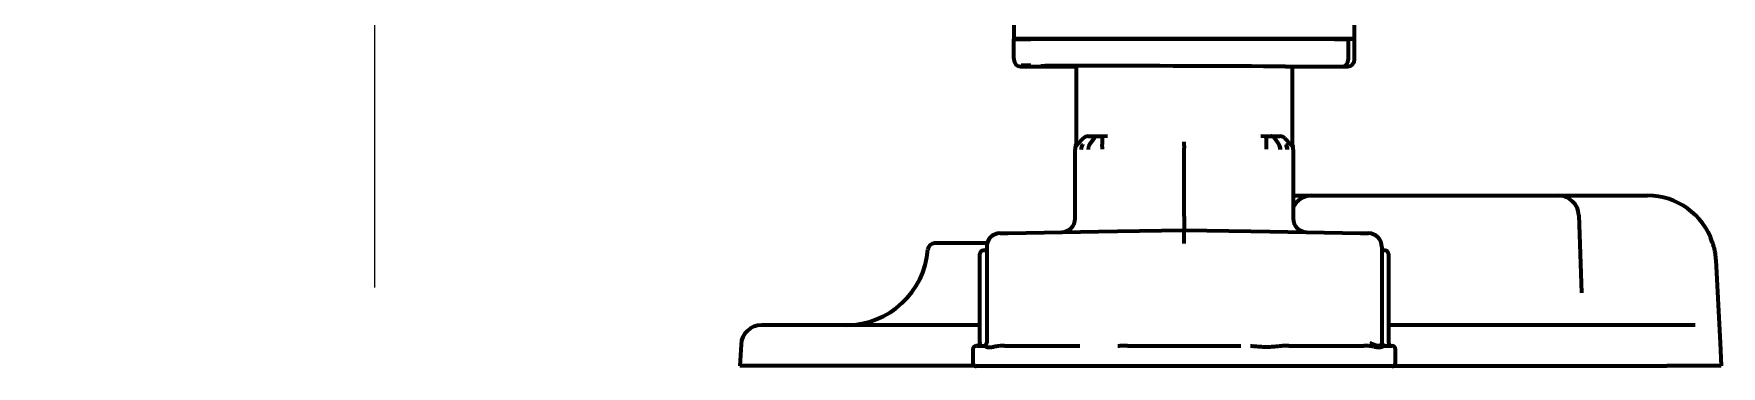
# Model space of a CAD drawing. Header units: inches. Extents: x -2898 to 7248, y 606 to 5598.
# Drawn here: x 4561.6 to 4809.2, y 2233.3 to 2282.1 of the extents above; entities that cross this region are included whole.
import ezdxf

# ---------------------------------------------------------------- set-up
doc = ezdxf.new("R2010")
doc.units = ezdxf.units.IN

# ---------------------------------------------------------------- blocks, each defined once
blk = doc.blocks.new('A$C0B5A562A')
at = {"color": 6}
for p, q in [((0, 50), (0, -50)), ((-50, 0), (50, 0))]:
    blk.add_line(p, q, dxfattribs=at)

msp = doc.modelspace()

# ---------------------------------------------------------------- linework, layer by layer
at = {"linetype": 'Continuous', "lineweight": 70}
for p, q in [((4705.44, 2361.84), (4705.44, 2281.34)), ((4755.44, 2281.34), (4755.44, 2361.84)), ((4707.24, 2281.34), (4705.44, 2281.34)), ((4705.44, 2281.29), (4707.94, 2281.29)), ((4705.44, 2278.44), (4705.44, 2281.29)), ((4706.54, 2281.29), (4706.69, 2281.34)), ((4753.64, 2281.34), (4707.24, 2281.34)), ((4752.49, 2281.29), (4707.94, 2281.29)), ((4712.66, 2281.34), (4712.51, 2281.29)), ((4728.22, 2281.34), (4728.07, 2281.29)), ((4743.07, 2281.34), (4742.92, 2281.29)), ((4751.83, 2281.29), (4751.73, 2281.34)), ((4751.83, 2281.29), (4751.73, 2281.34)), ((4752.49, 2281.29), (4754.26, 2281.29)), ((4753.34, 2281.29), (4753.19, 2281.34)), ((4755.44, 2281.34), (4753.64, 2281.34)), ((4754.34, 2281.29), (4754.19, 2281.34)), ((4754.49, 2281.29), (4754.26, 2281.29)), ((4754.49, 2281.29), (4754.49, 2278.29)), ((4754.49, 2281.29), (4754.71, 2281.29)), ((4754.49, 2281.29), (4754.49, 2278.29)), ((4755.44, 2281.29), (4754.71, 2281.29)), ((4755.44, 2278.3), (4755.44, 2281.29)), ((4705.44, 2278.44), (4705.44, 2278.3)), ((4706.88, 2277.29), (4707.11, 2277.29)), ((4706.88, 2277.29), (4707.11, 2277.29)), ((4707.11, 2277.29), (4714.57, 2277.29)), ((4707.11, 2277.29), (4714.57, 2277.29)), ((4714.57, 2277.38), (4714.57, 2265.6)), ((4745.29, 2277.29), (4753.78, 2277.29)), ((4745.29, 2277.29), (4753.78, 2277.29)), ((4746.32, 2265.6), (4746.32, 2277.29)), ((4753.78, 2277.29), (4754.01, 2277.29)), ((4753.78, 2277.29), (4754.01, 2277.29)), ((4715.66, 2266.75), (4714.73, 2265.81)), ((4716.35, 2267.05), (4716.66, 2267.05)), ((4717.21, 2266.77), (4716.56, 2265.83)), ((4716.66, 2267.05), (4717.7, 2267.07)), ((4718.42, 2266.79), (4718.42, 2265.85)), ((4718.43, 2267.08), (4719.19, 2267.1)), ((4741.69, 2267.1), (4742.46, 2267.08)), ((4742.46, 2266.79), (4742.46, 2265.85)), ((4743.19, 2267.07), (4744.22, 2267.05)), ((4743.68, 2266.77), (4744.33, 2265.83)), ((4744.22, 2267.05), (4744.53, 2267.05)), ((4744.33, 2265.83), (4744.33, 2265.83)), ((4745.23, 2266.75), (4746.16, 2265.81)), ((4714.44, 2254.98), (4714.44, 2265.1)), ((4714.49, 2265.42), (4714.5, 2265.43)), ((4730.44, 2255.29), (4730.44, 2265.35)), ((4746.44, 2265.1), (4746.44, 2254.98)), ((4746.44, 2258.34), (4749.14, 2258.34)), ((4749.14, 2258.34), (4754.64, 2258.34)), ((4754.64, 2258.34), (4779.85, 2258.34)), ((4779.85, 2258.34), (4785.35, 2258.34)), ((4785.35, 2258.34), (4793.56, 2258.34)), ((4793.56, 2258.34), (4798.44, 2258.34)), ((4720.65, 2253.12), (4730.34, 2253.29)), ((4730.34, 2253.29), (4730.44, 2253.29)), ((4730.44, 2253.29), (4730.55, 2253.29)), ((4730.55, 2253.29), (4740.24, 2253.12)), ((4788.34, 2255.45), (4788.74, 2244.08)), ((4701.53, 2251.34), (4693.82, 2251.34)), ((4701.46, 2250.82), (4701.46, 2236.67)), ((4703.42, 2252.82), (4704.59, 2252.84)), ((4704.59, 2252.84), (4717.89, 2253.07)), ((4717.89, 2253.07), (4720.65, 2253.12)), ((4740.24, 2253.12), (4743, 2253.07)), ((4743, 2253.07), (4756.29, 2252.84)), ((4756.29, 2252.84), (4757.47, 2252.82)), ((4759.43, 2250.82), (4759.43, 2236.67)), ((4700.46, 2249.54), (4700.46, 2249.79)), ((4700.46, 2236.79), (4700.46, 2249.54)), ((4701.21, 2250.29), (4700.96, 2250.29)), ((4759.93, 2250.29), (4759.68, 2250.29)), ((4760.43, 2249.79), (4760.43, 2249.54)), ((4760.43, 2249.54), (4760.43, 2236.79)), ((4808.43, 2248.87), (4809.07, 2236.72)), ((4700.46, 2239.34), (4668.41, 2239.34)), ((4801.09, 2239.34), (4760.43, 2239.34)), ((4805.41, 2239.34), (4801.09, 2239.34)), ((4665.41, 2236.5), (4665.24, 2233.34)), ((4700, 2236.29), (4700.96, 2236.29)), ((4700.48, 2236.79), (4700.46, 2236.79)), ((4704.08, 2236.29), (4715.11, 2236.29)), ((4722.12, 2236.29), (4738.77, 2236.29)), ((4745.78, 2236.29), (4756.81, 2236.29)), ((4759.93, 2236.29), (4760.89, 2236.29)), ((4809.07, 2236.72), (4809.24, 2233.34)), ((4699.44, 2235.79), (4699.44, 2233.79)), ((4761.44, 2233.79), (4761.44, 2235.79)), ((4699.72, 2233.34), (4665.24, 2233.34)), ((4760.94, 2233.29), (4699.94, 2233.29)), ((4761.16, 2233.34), (4801.25, 2233.34)), ((4809.24, 2233.34), (4801.25, 2233.34))]:
    msp.add_line(p, q, dxfattribs=at)
for centre, radius, start, end in [((4715.44, 2265.1), 1, 135.5, 180), ((4712.57, 2265.96), 2, 344.3099, 0.04), ((4716.37, 2266.05), 1, 91, 135.5), ((4745.44, 2265.1), 1, 0, 44.5), ((4748.32, 2265.96), 2, 187.3277, 195.6901), ((4749.14, 2255.34), 3, 90, 154.0296), ((4785.35, 2255.34), 3, 2, 90), ((4798.44, 2248.34), 10, 18.4467, 90), ((4712.44, 2254.98), 2, 271, 0), ((4748.44, 2254.98), 2, 180, 269), ((4693.82, 2250.34), 1, 90, 175.5883), ((4703.46, 2250.82), 2, 91, 180), ((4757.43, 2250.82), 2, 0, 89), ((4680.86, 2251.34), 12, 270, 355.5883), ((4700.96, 2249.79), 0.5, 90, 180), ((4701.21, 2250.54), 0.25, 270, 0), ((4759.68, 2250.54), 0.25, 180, 270), ((4759.93, 2249.79), 0.5, 0, 90), ((4668.41, 2236.34), 3, 90, 177), ((4699.94, 2235.79), 0.5, 90, 180), ((4700.96, 2236.79), 0.5, 270, 0), ((4759.93, 2236.79), 0.5, 180, 270), ((4760.93, 2236.79), 0.5, 180, 270), ((4760.94, 2235.79), 0.5, 0, 90), ((4699.94, 2233.79), 0.5, 180, 270), ((4760.94, 2233.79), 0.5, 270, 0)]:
    msp.add_arc(centre, radius, start, end, dxfattribs=at)
for centre, major_axis, ratio, start_param, end_param in [((4706.44, 2278.3), (1, 0), 0.999995, 3.141593, 4.709304), ((4753.78, 2278.29), (0, 1), 0.707107, 3.141593, 4.712389), ((4753.78, 2278.29), (0, 1), 0.707107, 3.141593, 4.712389), ((4754.44, 2278.3), (1, 0), 0.999995, 4.715474, 6.283185), ((4707.94, 2277.29), (-1.5, 0), 0.003085, 0.00001, 0.785408), ((4707.94, 2277.43), (-1.5, 0), 0.003085, 4.712398, 5.977528), ((4730.44, 2277.29), (-21, 0.06), 0.003085, 3.927, 6.996876), ((4752.95, 2277.29), (1.5, 0), 0.003085, 5.497778, 6.283176), ((4716.03, 2265.11), (0.01, -1), 0.707088, 3.925849, 4.70425), ((4742.44, 2266.08), (-0.017, -1), 0.01745, 2.356346, 3.141594), ((4743.82, 2265.13), (-0.017, -1), 0.707053, 1.583129, 2.362365), ((4744.52, 2266.05), (0, 1), 1, 5.48906, 6.265732), ((4744.86, 2265.11), (-0.01, -1), 0.707088, 1.578072, 2.357338), ((4760.89, 2236.79), (0, -0.5), 0.961623, 4.712389, 6.283185)]:
    msp.add_ellipse(centre, major_axis=major_axis, ratio=ratio, start_param=start_param, end_param=end_param, dxfattribs=at)
for points, knots in [([(4714.57, 2265.96), (4714.57, 2265.89), (4714.56, 2265.75), (4714.54, 2265.59), (4714.51, 2265.49), (4714.5, 2265.45), (4714.5, 2265.44), (4714.5, 2265.43), (4714.5, 2265.42), (4714.49, 2265.42), (4714.49, 2265.41), (4714.49, 2265.41), (4714.49, 2265.41)], [0, 0, 0, 0, 0.234616, 0.429607, 0.536879, 0.560137, 0.572426, 0.583684, 0.600883, 0.637115, 0.75169, 1, 1, 1, 1]), ([(4715.53, 2265.82), (4715.52, 2265.81), (4715.51, 2265.8), (4715.5, 2265.77), (4715.49, 2265.76), (4715.47, 2265.72), (4715.45, 2265.69), (4715.42, 2265.61), (4715.39, 2265.56), (4715.37, 2265.46), (4715.36, 2265.43), (4715.35, 2265.37), (4715.34, 2265.34), (4715.33, 2265.27), (4715.33, 2265.23), (4715.33, 2265.19), (4715.33, 2265.18), (4715.33, 2265.17), (4715.32, 2265.15), (4715.32, 2265.13), (4715.32, 2265.11)], [0, 0, 0, 0, 0.0625, 0.0625, 0.125, 0.125, 0.25, 0.25, 0.5, 0.5, 0.625, 0.625, 0.75, 0.75, 0.875, 0.90625, 0.921875, 0.921875, 0.9375, 1, 1, 1, 1]), ([(4716.56, 2265.83), (4716.54, 2265.81), (4716.52, 2265.77), (4716.5, 2265.73), (4716.49, 2265.72), (4716.49, 2265.72), (4716.49, 2265.71), (4716.49, 2265.71), (4716.48, 2265.7), (4716.47, 2265.69), (4716.44, 2265.62), (4716.42, 2265.56), (4716.39, 2265.44), (4716.38, 2265.38), (4716.36, 2265.26), (4716.36, 2265.19), (4716.36, 2265.13)], [0, 0, 0, 0, 0.125, 0.1875, 0.195313, 0.195313, 0.203125, 0.203125, 0.21875, 0.25, 0.25, 0.5, 0.5, 0.75, 0.75, 1, 1, 1, 1]), ([(4717.21, 2266.77), (4717.24, 2266.82), (4717.27, 2266.86), (4717.33, 2266.92), (4717.35, 2266.93), (4717.38, 2266.96), (4717.39, 2266.96), (4717.41, 2266.98), (4717.42, 2266.99), (4717.47, 2267.02), (4717.52, 2267.04), (4717.57, 2267.05), (4717.59, 2267.06), (4717.6, 2267.06), (4717.61, 2267.06), (4717.61, 2267.06), (4717.62, 2267.06), (4717.62, 2267.06), (4717.65, 2267.07), (4717.68, 2267.07), (4717.7, 2267.07)], [0, 0, 0, 0, 0.25, 0.25, 0.375, 0.375, 0.4375, 0.4375, 0.5, 0.5, 0.75, 0.75, 0.8125, 0.828125, 0.828125, 0.84375, 0.84375, 0.875, 0.875, 1, 1, 1, 1]), ([(4717.7, 2267.07), (4717.75, 2267.07), (4717.8, 2267.07), (4717.88, 2267.07), (4717.91, 2267.07), (4717.96, 2267.08), (4717.97, 2267.08), (4718, 2267.08), (4718.02, 2267.08), (4718.1, 2267.08), (4718.16, 2267.08), (4718.26, 2267.08), (4718.29, 2267.08), (4718.36, 2267.08), (4718.4, 2267.08), (4718.43, 2267.08)], [0, 0, 0, 0, 0.25, 0.25, 0.375, 0.375, 0.4375, 0.4375, 0.5, 0.5, 0.75, 0.75, 0.875, 0.875, 1, 1, 1, 1]), ([(4718.42, 2266.79), (4718.42, 2266.84), (4718.42, 2266.92), (4718.43, 2266.98), (4718.43, 2267.03), (4718.43, 2267.05), (4718.43, 2267.07), (4718.43, 2267.07), (4718.43, 2267.08), (4718.43, 2267.08), (4718.43, 2267.08), (4718.43, 2267.08), (4718.43, 2267.08), (4718.43, 2267.08)], [0, 0, 0, 0, 0.25, 0.5, 0.5, 0.75, 0.75, 0.8125, 0.84375, 0.84375, 0.875, 0.875, 1, 1, 1, 1]), ([(4718.43, 2265.14), (4718.43, 2265.21), (4718.43, 2265.27), (4718.43, 2265.4), (4718.43, 2265.46), (4718.43, 2265.55), (4718.42, 2265.59), (4718.42, 2265.63), (4718.42, 2265.64), (4718.42, 2265.64), (4718.42, 2265.64), (4718.42, 2265.65), (4718.42, 2265.65), (4718.42, 2265.67), (4718.42, 2265.69), (4718.42, 2265.76), (4718.42, 2265.8), (4718.42, 2265.85)], [0, 0, 0, 0, 0.25, 0.25, 0.5, 0.5, 0.625, 0.65625, 0.660156, 0.660156, 0.664063, 0.664063, 0.671875, 0.6875, 0.75, 0.75, 1, 1, 1, 1]), ([(4730.44, 2265.64), (4730.44, 2265.73), (4730.44, 2265.83), (4730.44, 2265.97), (4730.44, 2266.04), (4730.44, 2266.13), (4730.44, 2266.16), (4730.44, 2266.18), (4730.44, 2266.19), (4730.44, 2266.2), (4730.44, 2266.21), (4730.44, 2266.21)], [0, 0, 0, 0, 0.5, 0.5, 0.75, 0.875, 0.9375, 0.9375, 0.96875, 0.96875, 1, 1, 1, 1]), ([(4730.44, 2265.64), (4730.44, 2265.64), (4730.44, 2265.64), (4730.44, 2265.62), (4730.44, 2265.57), (4730.44, 2265.5), (4730.44, 2265.43), (4730.44, 2265.38), (4730.44, 2265.35)], [0, 0, 0, 0, 0.000031, 0.000031, 0.250024, 0.500016, 0.750008, 1, 1, 1, 1]), ([(4742.46, 2267.08), (4742.47, 2267.08), (4742.49, 2267.08), (4742.52, 2267.08), (4742.57, 2267.08), (4742.66, 2267.08), (4742.72, 2267.08), (4742.77, 2267.08), (4742.79, 2267.08), (4742.82, 2267.08), (4742.84, 2267.08), (4742.92, 2267.08), (4742.98, 2267.07), (4743.06, 2267.07), (4743.09, 2267.07), (4743.14, 2267.07), (4743.17, 2267.07), (4743.19, 2267.07)], [0, 0, 0, 0, 0.0625, 0.0625, 0.125, 0.25, 0.375, 0.375, 0.4375, 0.4375, 0.5, 0.5, 0.75, 0.75, 0.875, 0.875, 1, 1, 1, 1]), ([(4742.46, 2265.85), (4742.46, 2265.8), (4742.46, 2265.75), (4742.46, 2265.64), (4742.46, 2265.59), (4742.46, 2265.47), (4742.46, 2265.4), (4742.46, 2265.27), (4742.46, 2265.21), (4742.46, 2265.14)], [0, 0, 0, 0, 0.25, 0.25, 0.5, 0.5, 0.75, 0.75, 1, 1, 1, 1]), ([(4743.68, 2266.77), (4743.65, 2266.82), (4743.61, 2266.86), (4743.57, 2266.91), (4743.56, 2266.92), (4743.54, 2266.93), (4743.53, 2266.94), (4743.5, 2266.97), (4743.48, 2266.98), (4743.41, 2267.02), (4743.37, 2267.04), (4743.31, 2267.05), (4743.3, 2267.06), (4743.29, 2267.06), (4743.28, 2267.06), (4743.28, 2267.06), (4743.27, 2267.06), (4743.26, 2267.06), (4743.23, 2267.07), (4743.21, 2267.07), (4743.19, 2267.07)], [0, 0, 0, 0, 0.25, 0.25, 0.3125, 0.3125, 0.375, 0.375, 0.5, 0.5, 0.75, 0.75, 0.8125, 0.828125, 0.828125, 0.84375, 0.84375, 0.875, 0.875, 1, 1, 1, 1]), ([(4745.36, 2265.81), (4745.36, 2265.81), (4745.36, 2265.81), (4745.38, 2265.79), (4745.41, 2265.74), (4745.45, 2265.66), (4745.48, 2265.58), (4745.51, 2265.49), (4745.54, 2265.4), (4745.55, 2265.3), (4745.56, 2265.21), (4745.56, 2265.14), (4745.56, 2265.11)], [0, 0, 0, 0, 0.00004, 0.00004, 0.125035, 0.25003, 0.375025, 0.50002, 0.625015, 0.75001, 0.875005, 1, 1, 1, 1]), ([(4746.4, 2265.41), (4746.4, 2265.41), (4746.4, 2265.41), (4746.39, 2265.42), (4746.39, 2265.43), (4746.39, 2265.44), (4746.39, 2265.44), (4746.39, 2265.44)], [0, 0, 0, 0, 0.555109, 0.898472, 0.948951, 0.984417, 1, 1, 1, 1]), ([(4730.44, 2255.29), (4730.44, 2255.24), (4730.44, 2255.13), (4730.44, 2254.96), (4730.44, 2254.8), (4730.44, 2254.64), (4730.44, 2254.49), (4730.44, 2254.34), (4730.44, 2254.2), (4730.44, 2254.06), (4730.44, 2253.94), (4730.44, 2253.82), (4730.44, 2253.71), (4730.44, 2253.62), (4730.44, 2253.53), (4730.44, 2253.46), (4730.44, 2253.4), (4730.44, 2253.35), (4730.44, 2253.32), (4730.44, 2253.3), (4730.44, 2253.29), (4730.44, 2253.29)], [0, 0, 0, 0, 0.052794, 0.105589, 0.158383, 0.211178, 0.263972, 0.316766, 0.369561, 0.422355, 0.47515, 0.527944, 0.580739, 0.633533, 0.686327, 0.739122, 0.791916, 0.844711, 0.897505, 0.950299, 1, 1, 1, 1]), ([(4730.44, 2251.29), (4730.44, 2251.31), (4730.44, 2251.33), (4730.44, 2251.36), (4730.44, 2251.37), (4730.44, 2251.42), (4730.44, 2251.46), (4730.44, 2251.55), (4730.44, 2251.68), (4730.44, 2251.81), (4730.44, 2251.9), (4730.44, 2251.93), (4730.44, 2252), (4730.44, 2252.03), (4730.44, 2252.18), (4730.44, 2252.29), (4730.44, 2252.46), (4730.44, 2252.51), (4730.44, 2252.59), (4730.44, 2252.61), (4730.44, 2252.66), (4730.44, 2252.68), (4730.44, 2252.8), (4730.44, 2252.88), (4730.44, 2252.97), (4730.44, 2252.99), (4730.44, 2253.02), (4730.44, 2253.02), (4730.44, 2253.04), (4730.44, 2253.08), (4730.44, 2253.12), (4730.44, 2253.19), (4730.44, 2253.23), (4730.44, 2253.26), (4730.44, 2253.27), (4730.44, 2253.28), (4730.44, 2253.28), (4730.44, 2253.29), (4730.44, 2253.29), (4730.44, 2253.29)], [0, 0, 0, 0, 0.015666, 0.015666, 0.031332, 0.031332, 0.062663, 0.062663, 0.125326, 0.187989, 0.187989, 0.219321, 0.219321, 0.250653, 0.250653, 0.375979, 0.375979, 0.438642, 0.438642, 0.469974, 0.469974, 0.501305, 0.501305, 0.626631, 0.626631, 0.657963, 0.657963, 0.673629, 0.673629, 0.689295, 0.751958, 0.751958, 0.877284, 0.877284, 0.908616, 0.908616, 0.939947, 0.939947, 1, 1, 1, 1]), ([(4700.46, 2236.79), (4700.46, 2236.76), (4700.45, 2236.73), (4700.44, 2236.66), (4700.43, 2236.63), (4700.41, 2236.57), (4700.39, 2236.54), (4700.35, 2236.49), (4700.33, 2236.46), (4700.29, 2236.42), (4700.26, 2236.4), (4700.21, 2236.36), (4700.18, 2236.34), (4700.12, 2236.32), (4700.09, 2236.31), (4700.02, 2236.3), (4699.99, 2236.29), (4699.96, 2236.29)], [0, 0, 0, 0, 0.125, 0.125, 0.25, 0.25, 0.375, 0.375, 0.5, 0.5, 0.625, 0.625, 0.75, 0.75, 0.875, 0.875, 1, 1, 1, 1]), ([(4703.08, 2236.23), (4702.95, 2236.21), (4702.84, 2236.19), (4702.61, 2236.15), (4702.51, 2236.13), (4702.3, 2236.08), (4702.21, 2236.07), (4702.09, 2236.05), (4702.07, 2236.05), (4702.03, 2236.04), (4702, 2236.04), (4701.94, 2236.03), (4701.86, 2236.03), (4701.78, 2236.03), (4701.71, 2236.04), (4701.67, 2236.04), (4701.6, 2236.06), (4701.57, 2236.07), (4701.52, 2236.08), (4701.51, 2236.08), (4701.48, 2236.09), (4701.46, 2236.1), (4701.39, 2236.13), (4701.34, 2236.15), (4701.26, 2236.19), (4701.22, 2236.21), (4701.19, 2236.23)], [0, 0, 0, 0, 0.125, 0.125, 0.25, 0.25, 0.375, 0.375, 0.40625, 0.40625, 0.4375, 0.4375, 0.5, 0.5625, 0.5625, 0.625, 0.625, 0.6875, 0.6875, 0.71875, 0.71875, 0.75, 0.75, 0.875, 0.875, 1, 1, 1, 1]), ([(4704.08, 2236.29), (4703.91, 2236.29), (4703.74, 2236.29), (4703.49, 2236.27), (4703.41, 2236.27), (4703.24, 2236.25), (4703.16, 2236.24), (4703.08, 2236.23)], [0, 0, 0, 0, 0.5, 0.5, 0.75, 0.75, 1, 1, 1, 1]), ([(4722.12, 2236.29), (4721.88, 2236.29), (4721.65, 2236.29), (4721.29, 2236.28), (4721.17, 2236.28), (4720.94, 2236.26), (4720.82, 2236.26), (4720.7, 2236.25)], [0, 0, 0, 0, 0.5, 0.5, 0.75, 0.75, 1, 1, 1, 1]), ([(4744.64, 2236.25), (4744.47, 2236.23), (4744.31, 2236.22), (4743.97, 2236.18), (4743.79, 2236.17), (4743.44, 2236.14), (4743.26, 2236.12), (4742.99, 2236.11), (4742.89, 2236.11), (4742.71, 2236.1), (4742.62, 2236.1), (4742.43, 2236.1), (4742.33, 2236.1), (4742.14, 2236.11), (4742.05, 2236.11), (4741.76, 2236.12), (4741.57, 2236.14), (4741.27, 2236.16), (4741.18, 2236.17), (4740.98, 2236.18), (4740.88, 2236.19), (4740.58, 2236.22), (4740.38, 2236.23), (4740.18, 2236.25)], [0, 0, 0, 0, 0.125, 0.125, 0.25, 0.25, 0.375, 0.375, 0.4375, 0.4375, 0.5, 0.5, 0.5625, 0.5625, 0.625, 0.625, 0.75, 0.75, 0.8125, 0.8125, 0.875, 0.875, 1, 1, 1, 1]), ([(4745.78, 2236.29), (4745.59, 2236.29), (4745.4, 2236.29), (4745.12, 2236.28), (4745.02, 2236.28), (4744.83, 2236.26), (4744.73, 2236.26), (4744.64, 2236.25)], [0, 0, 0, 0, 0.5, 0.5, 0.75, 0.75, 1, 1, 1, 1]), ([(4757.81, 2236.23), (4757.73, 2236.24), (4757.65, 2236.25), (4757.48, 2236.27), (4757.4, 2236.27), (4757.23, 2236.28), (4757.15, 2236.29), (4756.98, 2236.29), (4756.89, 2236.29), (4756.81, 2236.29)], [0, 0, 0, 0, 0.25, 0.25, 0.5, 0.5, 0.75, 0.75, 1, 1, 1, 1]), ([(4759.43, 2236.67), (4759.43, 2236.63), (4759.42, 2236.59), (4759.39, 2236.53), (4759.38, 2236.5), (4759.35, 2236.46), (4759.34, 2236.44), (4759.3, 2236.4), (4759.28, 2236.38), (4759.23, 2236.34), (4759.2, 2236.33), (4759.16, 2236.3), (4759.15, 2236.3), (4759.11, 2236.29), (4759.1, 2236.28), (4759.05, 2236.27), (4759.01, 2236.27), (4758.93, 2236.27), (4758.89, 2236.27), (4758.81, 2236.29), (4758.76, 2236.3), (4758.67, 2236.33), (4758.62, 2236.34), (4758.52, 2236.38), (4758.47, 2236.4), (4758.36, 2236.44), (4758.31, 2236.46), (4758.19, 2236.5), (4758.13, 2236.53), (4757.94, 2236.59), (4757.81, 2236.63), (4757.67, 2236.67)], [0, 0, 0, 0, 0.125, 0.125, 0.1875, 0.1875, 0.25, 0.25, 0.3125, 0.3125, 0.375, 0.375, 0.40625, 0.40625, 0.4375, 0.4375, 0.5, 0.5, 0.5625, 0.5625, 0.625, 0.625, 0.6875, 0.6875, 0.75, 0.75, 0.8125, 0.8125, 0.875, 0.875, 1, 1, 1, 1]), ([(4759.7, 2236.23), (4759.67, 2236.21), (4759.63, 2236.19), (4759.54, 2236.15), (4759.49, 2236.13), (4759.38, 2236.08), (4759.32, 2236.07), (4759.23, 2236.05), (4759.22, 2236.05), (4759.18, 2236.04), (4759.16, 2236.04), (4759.11, 2236.03), (4759.07, 2236.03), (4758.99, 2236.03), (4758.95, 2236.03), (4758.86, 2236.04), (4758.82, 2236.04), (4758.68, 2236.07), (4758.59, 2236.08), (4758.43, 2236.11), (4758.38, 2236.13), (4758.27, 2236.15), (4758.22, 2236.16), (4758.05, 2236.19), (4757.93, 2236.21), (4757.81, 2236.23)], [0, 0, 0, 0, 0.125, 0.125, 0.25, 0.25, 0.375, 0.375, 0.40625, 0.40625, 0.4375, 0.4375, 0.5, 0.5, 0.5625, 0.5625, 0.625, 0.625, 0.75, 0.75, 0.8125, 0.8125, 0.875, 0.875, 1, 1, 1, 1]), ([(4759.93, 2236.29), (4759.9, 2236.29), (4759.86, 2236.29), (4759.8, 2236.27), (4759.78, 2236.27), (4759.74, 2236.25), (4759.72, 2236.24), (4759.7, 2236.23)], [0, 0, 0, 0, 0.5, 0.5, 0.75, 0.75, 1, 1, 1, 1]), ([(4760.92, 2236.29), (4760.92, 2236.29), (4760.91, 2236.29), (4760.91, 2236.29), (4760.9, 2236.29), (4760.89, 2236.29)], [0, 0, 0, 0, 0.5, 0.5, 1, 1, 1, 1])]:
    msp.add_open_spline(points, degree=3, knots=knots, dxfattribs=at)
for points, degree in [([(4744.33, 2265.83), (4744.35, 2265.81), (4744.38, 2265.76), (4744.42, 2265.68), (4744.45, 2265.6), (4744.48, 2265.51), (4744.5, 2265.42), (4744.52, 2265.32), (4744.53, 2265.23), (4744.53, 2265.16), (4744.53, 2265.13)], 3), ([(4746.4, 2265.4), (4746.4, 2265.4), (4746.4, 2265.39)], 2), ([(4807.93, 2251.51), (4808, 2251.29), (4808.13, 2250.86), (4808.28, 2250.2), (4808.38, 2249.54), (4808.42, 2249.09), (4808.43, 2248.87)], 3), ([(4699.97, 2236.29), (4699.96, 2236.29), (4699.96, 2236.29), (4699.96, 2236.29)], 3), ([(4700, 2236.29), (4699.99, 2236.29), (4699.98, 2236.29), (4699.97, 2236.29), (4699.97, 2236.29), (4699.97, 2236.29)], 3), ([(4700.46, 2236.79), (4700.45, 2236.7)], 1), ([(4760.93, 2236.29), (4760.93, 2236.29), (4760.92, 2236.29), (4760.92, 2236.29)], 3)]:
    msp.add_open_spline(points, degree=degree, dxfattribs=at)

# ---------------------------------------------------------------- block references
at = {"xscale": -1}
msp.add_blockref('A$C0B5A562A', (4611.63, 2294.84), dxfattribs=at)

doc.saveas('drawing.dxf')
